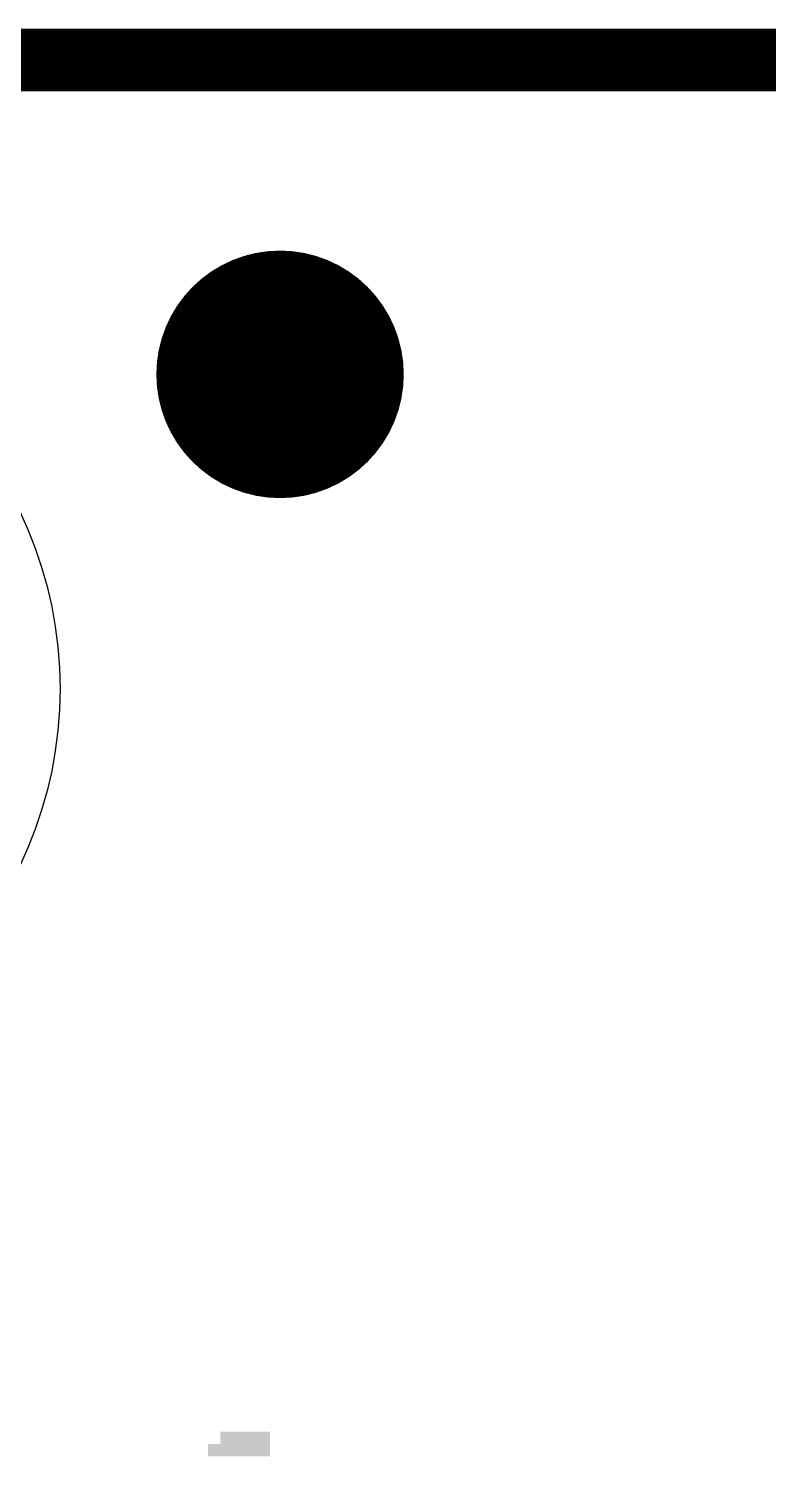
# Model space of a CAD drawing. Extents: x -34 to 73, y -13 to 26.
# Drawn here: x 4.06 to 7.05, y 19.76 to 25.53 of the extents above; entities that cross this region are included whole.
import ezdxf

# ---------------------------------------------------------------- set-up
doc = ezdxf.new("R2010")
doc.units = 0
for name, color, linetype in [('1', 12, 'CONTINUOUS'), ('16', 132, 'CONTINUOUS'), ('20', 31, 'CONTINUOUS'), ('21', 41, 'CONTINUOUS'), ('23', 53, 'CONTINUOUS'), ('24', 53, 'CONTINUOUS')]:
    doc.layers.add(name, color=color, linetype=linetype)

# ---------------------------------------------------------------- blocks, each defined once
blk = doc.blocks.new('PIE')
at = {"const_width": 0.5}
blk.add_lwpolyline([(0, -0.25, 1), (0, 0.25, 1), (0, -0.25)], format="xyb", dxfattribs=at)
blk = doc.blocks.new('RECT')
blk.add_solid([(-0.5, -0.5), (0.5, -0.5), (-0.5, 0.5), (0.5, 0.5)])

msp = doc.modelspace()

# ---------------------------------------------------------------- linework, layer by layer
at = {"layer": '1', "const_width": 0.254}
msp.add_lwpolyline([(25.4, 25.4), (0, 25.4)], dxfattribs=at)
at = {"layer": '16', "const_width": 0.254}
msp.add_lwpolyline([(0, 25.4), (25.4, 25.4)], dxfattribs=at)
at = {"layer": '20', "const_width": 0.2032}
msp.add_lwpolyline([(0, 25.4), (25.4, 25.4)], dxfattribs=at)
at = {"layer": '20'}
msp.add_circle((2.54, 22.86), 1.651, dxfattribs=at)
at = {"layer": '23'}
msp.add_point((5.08, 24.13), dxfattribs=at)
at = {"layer": '24'}
msp.add_point((5.08, 24.13), dxfattribs=at)

# ---------------------------------------------------------------- block references
at = {"layer": '1'}
msp.add_blockref('PIE', (5.08, 24.13), dxfattribs=at)
at = {"layer": '16'}
msp.add_blockref('PIE', (5.08, 24.13), dxfattribs=at)
at = {"layer": '21', "yscale": 0.05}
for p, xscale in [((4.9388, 19.8336), 0.2), ((4.9138, 19.7836), 0.25)]:
    msp.add_blockref('RECT', p, dxfattribs=dict(at, xscale=xscale))

doc.saveas('drawing.dxf')
